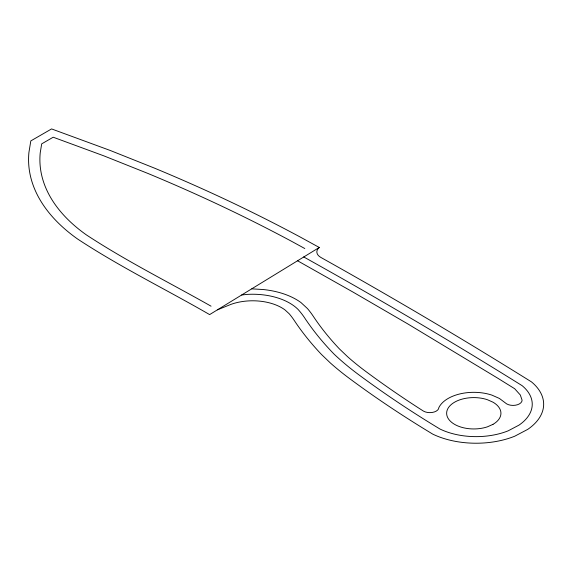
<?xml version="1.0" encoding="UTF-8"?>
<svg xmlns="http://www.w3.org/2000/svg" width="572" height="572" viewBox="0 0 572 572"><rect width="100%" height="100%" fill="white"/><g stroke="black" fill="none" stroke-linecap="round" stroke-linejoin="round"><path stroke-width="0.86" d="M319.29 247.469L299.871 236.844A1489.738 860.088 0 0 0 154.297 168.054L110.053 150.4L51.58 128.922L30.817 140.905L28.929 152.367A217.496 125.568 0 0 0 77.585 239.003C119.984 266.952 165.716 289.253 209.631 314.6L319.29 247.469A13.342 7.701 0 0 0 320.892 257.45C392.063 297.24 462.298 338.717 531.474 381.889A67.575 39.01 0 0 1 527.777 429.35L514.743 436.207A67.496 38.968 0 0 1 432.675 434.091L424.56 429.143A1233.475 712.14 0 0 1 349.642 378.614A391.019 225.754 0 0 1 330.459 363.063L321.493 354.476A482.146 278.364 0 0 1 296.31 323.516L294.13 320.284A131.968 76.19 0 0 0 289.175 313.742L284.913 309.845A41.02 23.681 0 0 0 230.959 304.368L217.396 309.845M241.67 294.988L246.46 294.451A52.367 30.23 0 0 1 298.105 309.466A143.279 82.725 0 0 1 305.627 319.405L306.799 321.071A471.171 272.029 0 0 0 334.227 354.268A380.201 219.505 0 0 0 358.601 374.624A1221.835 705.419 0 0 0 439.939 429.014A56.142 32.411 0 0 0 508.215 430.809L519.04 425.103A56.142 32.411 0 0 0 522.143 385.678C450.421 340.933 377.549 298.048 303.689 256.928M251.787 288.853L263.284 289.539A61.44 35.471 0 0 1 300.972 302.567L307.436 308.537A152.331 87.945 0 0 1 313.149 316.087L315.186 319.112A462.398 266.96 0 0 0 339.353 348.834L347.533 356.656A371.543 214.507 0 0 0 365.773 371.435A1212.404 699.978 0 0 0 418.511 407.943L423.466 411.111A9.052 5.227 0 0 0 438.602 408.773L438.745 407.85A36.279 20.942 0 0 1 491.927 395.13L499.442 398.462L505.205 402.795A9.052 5.227 0 0 0 515.386 405.233A9.052 5.227 0 0 0 522.093 400.185L520.306 394.987L514.671 388.717L497.812 378.242L408.043 324.059L353.117 292.142L297.433 260.696M304.797 248.534L292.163 241.627A1478.42 853.56 0 0 0 147.698 173.359L103.789 155.834L53.203 137.216L41.692 143.865L40.233 152.745A206.177 119.033 0 0 0 86.351 234.87C126.412 261.197 169.405 282.582 211.047 306.184M492.985 424.352L487.365 426.848A27.149 15.673 0 0 1 446.639 413.27A27.149 15.673 0 0 1 487.365 399.699L492.985 402.188A27.149 15.673 0 0 1 492.985 424.352"/></g></svg>
